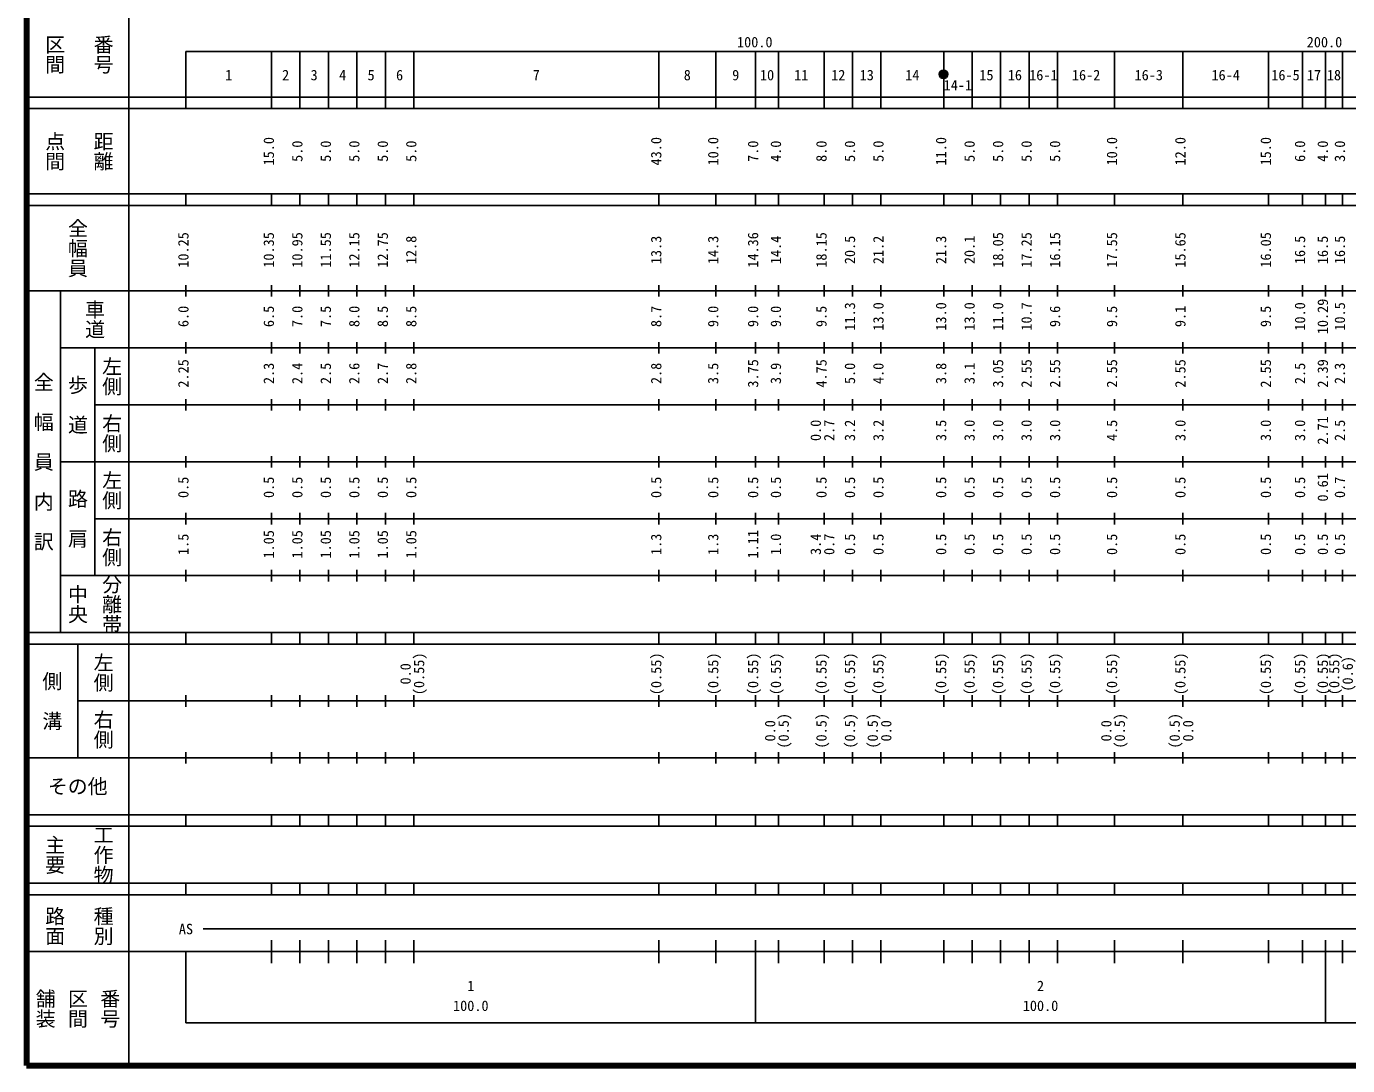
# Model space of a CAD drawing. Units: millimetres on the paper, enlarged 1000 times. Extents: x 40000 to 680000, y 20000 to 380000.
# Drawn here: x 40000 to 271897, y 20000 to 202409 of the extents above; entities that cross this region are included whole.
import ezdxf
from ezdxf.enums import TextEntityAlignment as Align

# ---------------------------------------------------------------- set-up
doc = ezdxf.new("R2010")
doc.units = ezdxf.units.MM
doc.header["$LTSCALE"] = 1000
doc.layers.add('M-TTL', color=2, linetype='Continuous', lineweight=140)
doc.layers.add('M-TTL-BAND', color=7, linetype='Continuous', lineweight=25)
doc.styles.add('@ＭＳ ゴシック', font='')
doc.styles.add('ＭＳ ゴシック', font='')
doc.styles.get('@ＭＳ ゴシック').set_extended_font_data('@MS Gothic')
doc.styles.get('ＭＳ ゴシック').set_extended_font_data('MS Gothic')

msp = doc.modelspace()

# ---------------------------------------------------------------- hatches: boundary and pattern name
at = {"layer": 'M-TTL-BAND'}
msp.add_hatch(color=256, dxfattribs=at).paths.add_polyline_path([(201735, 194000, 1), (200235, 194000, 1)])

# ---------------------------------------------------------------- linework, layer by layer
at = {"layer": 'M-TTL'}
for p, q in [((40000, 380000), (40000, 20000)), ((40000, 20000), (680000, 20000))]:
    msp.add_line(p, q, dxfattribs=at)
at = {"layer": 'M-TTL-BAND'}
for p, q in [((58000, 370000), (58000, 20000)), ((68000, 198000), (579000, 198000)), ((68000, 198000), (68000, 188000)), ((83000, 188000), (83000, 198000)), ((88000, 188000), (88000, 198000)), ((93000, 188000), (93000, 198000)), ((98000, 188000), (98000, 198000)), ((103000, 188000), (103000, 198000)), ((108000, 188000), (108000, 198000)), ((151000, 188000), (151000, 198000)), ((161000, 188000), (161000, 198000)), ((168000, 188000), (168000, 198000)), ((172000, 188000), (172000, 198000)), ((180000, 188000), (180000, 198000)), ((185000, 188000), (185000, 198000)), ((190000, 188000), (190000, 198000)), ((201000, 188000), (201000, 198000)), ((206000, 188000), (206000, 198000)), ((211000, 188000), (211000, 198000)), ((216000, 188000), (216000, 198000)), ((221000, 188000), (221000, 198000)), ((231000, 188000), (231000, 198000)), ((243000, 188000), (243000, 198000)), ((258000, 188000), (258000, 198000)), ((264000, 188000), (264000, 198000)), ((268000, 188000), (268000, 198000)), ((271000, 188000), (271000, 198000)), ((40000, 190000), (579000, 190000)), ((40000, 188000), (579000, 188000)), ((40000, 173000), (579000, 173000)), ((68000, 171000), (68000, 173000)), ((83000, 171000), (83000, 173000)), ((88000, 171000), (88000, 173000)), ((93000, 171000), (93000, 173000)), ((98000, 171000), (98000, 173000)), ((103000, 171000), (103000, 173000)), ((108000, 171000), (108000, 173000)), ((151000, 171000), (151000, 173000)), ((161000, 171000), (161000, 173000)), ((168000, 171000), (168000, 173000)), ((172000, 171000), (172000, 173000)), ((180000, 171000), (180000, 173000)), ((185000, 171000), (185000, 173000)), ((190000, 171000), (190000, 173000)), ((201000, 171000), (201000, 173000)), ((206000, 171000), (206000, 173000)), ((211000, 171000), (211000, 173000)), ((216000, 171000), (216000, 173000)), ((221000, 171000), (221000, 173000)), ((231000, 171000), (231000, 173000)), ((243000, 171000), (243000, 173000)), ((258000, 171000), (258000, 173000)), ((264000, 171000), (264000, 173000)), ((268000, 171000), (268000, 173000)), ((271000, 171000), (271000, 173000)), ((40000, 171000), (579000, 171000)), ((40000, 156000), (579000, 156000)), ((46000, 96000), (46000, 156000)), ((68000, 155000), (68000, 157000)), ((83000, 155000), (83000, 157000)), ((88000, 155000), (88000, 157000)), ((93000, 155000), (93000, 157000)), ((98000, 155000), (98000, 157000)), ((103000, 155000), (103000, 157000)), ((108000, 155000), (108000, 157000)), ((151000, 155000), (151000, 157000)), ((161000, 155000), (161000, 157000)), ((168000, 155000), (168000, 157000)), ((172000, 155000), (172000, 157000)), ((180000, 155000), (180000, 157000)), ((185000, 155000), (185000, 157000)), ((190000, 155000), (190000, 157000)), ((201000, 155000), (201000, 157000)), ((206000, 155000), (206000, 157000)), ((211000, 155000), (211000, 157000)), ((216000, 155000), (216000, 157000)), ((221000, 155000), (221000, 157000)), ((231000, 155000), (231000, 157000)), ((243000, 155000), (243000, 157000)), ((258000, 155000), (258000, 157000)), ((264000, 155000), (264000, 157000)), ((268000, 155000), (268000, 157000)), ((271000, 155000), (271000, 157000)), ((68000, 145000), (68000, 147000)), ((83000, 145000), (83000, 147000)), ((88000, 145000), (88000, 147000)), ((93000, 145000), (93000, 147000)), ((98000, 145000), (98000, 147000)), ((103000, 145000), (103000, 147000)), ((108000, 145000), (108000, 147000)), ((151000, 145000), (151000, 147000)), ((161000, 145000), (161000, 147000)), ((168000, 145000), (168000, 147000)), ((172000, 145000), (172000, 147000)), ((180000, 145000), (180000, 147000)), ((185000, 145000), (185000, 147000)), ((190000, 145000), (190000, 147000)), ((201000, 145000), (201000, 147000)), ((206000, 145000), (206000, 147000)), ((211000, 145000), (211000, 147000)), ((216000, 145000), (216000, 147000)), ((221000, 145000), (221000, 147000)), ((231000, 145000), (231000, 147000)), ((243000, 145000), (243000, 147000)), ((258000, 145000), (258000, 147000)), ((264000, 145000), (264000, 147000)), ((268000, 145000), (268000, 147000)), ((271000, 145000), (271000, 147000)), ((46000, 146000), (579000, 146000)), ((52000, 146000), (52000, 106000)), ((68000, 135000), (68000, 137000)), ((83000, 135000), (83000, 137000)), ((88000, 135000), (88000, 137000)), ((93000, 135000), (93000, 137000)), ((98000, 135000), (98000, 137000)), ((103000, 135000), (103000, 137000)), ((108000, 135000), (108000, 137000)), ((151000, 135000), (151000, 137000)), ((161000, 135000), (161000, 137000)), ((168000, 135000), (168000, 137000)), ((172000, 135000), (172000, 137000)), ((180000, 135000), (180000, 137000)), ((185000, 135000), (185000, 137000)), ((190000, 135000), (190000, 137000)), ((201000, 135000), (201000, 137000)), ((206000, 135000), (206000, 137000)), ((211000, 135000), (211000, 137000)), ((216000, 135000), (216000, 137000)), ((221000, 135000), (221000, 137000)), ((231000, 135000), (231000, 137000)), ((243000, 135000), (243000, 137000)), ((258000, 135000), (258000, 137000)), ((264000, 135000), (264000, 137000)), ((268000, 135000), (268000, 137000)), ((271000, 135000), (271000, 137000)), ((52000, 136000), (579000, 136000)), ((46000, 126000), (579000, 126000)), ((68000, 125000), (68000, 127000)), ((83000, 125000), (83000, 127000)), ((88000, 125000), (88000, 127000)), ((93000, 125000), (93000, 127000)), ((98000, 125000), (98000, 127000)), ((103000, 125000), (103000, 127000)), ((108000, 125000), (108000, 127000)), ((151000, 125000), (151000, 127000)), ((161000, 125000), (161000, 127000)), ((168000, 125000), (168000, 127000)), ((172000, 125000), (172000, 127000)), ((180000, 125000), (180000, 127000)), ((185000, 125000), (185000, 127000)), ((190000, 125000), (190000, 127000)), ((201000, 125000), (201000, 127000)), ((206000, 125000), (206000, 127000)), ((211000, 125000), (211000, 127000)), ((216000, 125000), (216000, 127000)), ((221000, 125000), (221000, 127000)), ((231000, 125000), (231000, 127000)), ((243000, 125000), (243000, 127000)), ((258000, 125000), (258000, 127000)), ((264000, 125000), (264000, 127000)), ((268000, 125000), (268000, 127000)), ((271000, 125000), (271000, 127000)), ((52000, 116000), (579000, 116000)), ((68000, 115000), (68000, 117000)), ((83000, 115000), (83000, 117000)), ((88000, 115000), (88000, 117000)), ((93000, 115000), (93000, 117000)), ((98000, 115000), (98000, 117000)), ((103000, 115000), (103000, 117000)), ((108000, 115000), (108000, 117000)), ((151000, 115000), (151000, 117000)), ((161000, 115000), (161000, 117000)), ((168000, 115000), (168000, 117000)), ((172000, 115000), (172000, 117000)), ((180000, 115000), (180000, 117000)), ((185000, 115000), (185000, 117000)), ((190000, 115000), (190000, 117000)), ((201000, 115000), (201000, 117000)), ((206000, 115000), (206000, 117000)), ((211000, 115000), (211000, 117000)), ((216000, 115000), (216000, 117000)), ((221000, 115000), (221000, 117000)), ((231000, 115000), (231000, 117000)), ((243000, 115000), (243000, 117000)), ((258000, 115000), (258000, 117000)), ((264000, 115000), (264000, 117000)), ((268000, 115000), (268000, 117000)), ((271000, 115000), (271000, 117000)), ((68000, 105000), (68000, 107000)), ((83000, 105000), (83000, 107000)), ((88000, 105000), (88000, 107000)), ((93000, 105000), (93000, 107000)), ((98000, 105000), (98000, 107000)), ((103000, 105000), (103000, 107000)), ((108000, 105000), (108000, 107000)), ((151000, 105000), (151000, 107000)), ((161000, 105000), (161000, 107000)), ((168000, 105000), (168000, 107000)), ((172000, 105000), (172000, 107000)), ((180000, 105000), (180000, 107000)), ((185000, 105000), (185000, 107000)), ((190000, 105000), (190000, 107000)), ((201000, 105000), (201000, 107000)), ((206000, 105000), (206000, 107000)), ((211000, 105000), (211000, 107000)), ((216000, 105000), (216000, 107000)), ((221000, 105000), (221000, 107000)), ((231000, 105000), (231000, 107000)), ((243000, 105000), (243000, 107000)), ((258000, 105000), (258000, 107000)), ((264000, 105000), (264000, 107000)), ((268000, 105000), (268000, 107000)), ((271000, 105000), (271000, 107000)), ((46000, 106000), (579000, 106000)), ((40000, 96000), (579000, 96000)), ((68000, 94000), (68000, 96000)), ((83000, 94000), (83000, 96000)), ((88000, 94000), (88000, 96000)), ((93000, 94000), (93000, 96000)), ((98000, 94000), (98000, 96000)), ((103000, 94000), (103000, 96000)), ((108000, 94000), (108000, 96000)), ((151000, 94000), (151000, 96000)), ((161000, 94000), (161000, 96000)), ((168000, 94000), (168000, 96000)), ((172000, 94000), (172000, 96000)), ((180000, 94000), (180000, 96000)), ((185000, 94000), (185000, 96000)), ((190000, 94000), (190000, 96000)), ((201000, 94000), (201000, 96000)), ((206000, 94000), (206000, 96000)), ((211000, 94000), (211000, 96000)), ((216000, 94000), (216000, 96000)), ((221000, 94000), (221000, 96000)), ((231000, 94000), (231000, 96000)), ((243000, 94000), (243000, 96000)), ((258000, 94000), (258000, 96000)), ((264000, 94000), (264000, 96000)), ((268000, 94000), (268000, 96000)), ((271000, 94000), (271000, 96000)), ((40000, 94000), (579000, 94000)), ((49000, 94000), (49000, 74000)), ((49000, 84000), (579000, 84000)), ((68000, 83000), (68000, 85000)), ((83000, 83000), (83000, 85000)), ((88000, 83000), (88000, 85000)), ((93000, 83000), (93000, 85000)), ((98000, 83000), (98000, 85000)), ((103000, 83000), (103000, 85000)), ((108000, 83000), (108000, 85000)), ((151000, 83000), (151000, 85000)), ((161000, 83000), (161000, 85000)), ((168000, 83000), (168000, 85000)), ((172000, 83000), (172000, 85000)), ((180000, 83000), (180000, 85000)), ((185000, 83000), (185000, 85000)), ((190000, 83000), (190000, 85000)), ((201000, 83000), (201000, 85000)), ((206000, 83000), (206000, 85000)), ((211000, 83000), (211000, 85000)), ((216000, 83000), (216000, 85000)), ((221000, 83000), (221000, 85000)), ((231000, 83000), (231000, 85000)), ((243000, 83000), (243000, 85000)), ((258000, 83000), (258000, 85000)), ((264000, 83000), (264000, 85000)), ((268000, 83000), (268000, 85000)), ((271000, 83000), (271000, 85000)), ((68000, 73000), (68000, 75000)), ((83000, 73000), (83000, 75000)), ((88000, 73000), (88000, 75000)), ((93000, 73000), (93000, 75000)), ((98000, 73000), (98000, 75000)), ((103000, 73000), (103000, 75000)), ((108000, 73000), (108000, 75000)), ((151000, 73000), (151000, 75000)), ((161000, 73000), (161000, 75000)), ((168000, 73000), (168000, 75000)), ((172000, 73000), (172000, 75000)), ((180000, 73000), (180000, 75000)), ((185000, 73000), (185000, 75000)), ((190000, 73000), (190000, 75000)), ((201000, 73000), (201000, 75000)), ((206000, 73000), (206000, 75000)), ((211000, 73000), (211000, 75000)), ((216000, 73000), (216000, 75000)), ((221000, 73000), (221000, 75000)), ((231000, 73000), (231000, 75000)), ((243000, 73000), (243000, 75000)), ((258000, 73000), (258000, 75000)), ((264000, 73000), (264000, 75000)), ((268000, 73000), (268000, 75000)), ((271000, 73000), (271000, 75000)), ((40000, 74000), (579000, 74000)), ((40000, 64000), (579000, 64000)), ((68000, 62000), (68000, 64000)), ((83000, 62000), (83000, 64000)), ((88000, 62000), (88000, 64000)), ((93000, 62000), (93000, 64000)), ((98000, 62000), (98000, 64000)), ((103000, 62000), (103000, 64000)), ((108000, 62000), (108000, 64000)), ((151000, 62000), (151000, 64000)), ((161000, 62000), (161000, 64000)), ((168000, 62000), (168000, 64000)), ((172000, 62000), (172000, 64000)), ((180000, 62000), (180000, 64000)), ((185000, 62000), (185000, 64000)), ((190000, 62000), (190000, 64000)), ((201000, 62000), (201000, 64000)), ((206000, 62000), (206000, 64000)), ((211000, 62000), (211000, 64000)), ((216000, 62000), (216000, 64000)), ((221000, 62000), (221000, 64000)), ((231000, 62000), (231000, 64000)), ((243000, 62000), (243000, 64000)), ((258000, 62000), (258000, 64000)), ((264000, 62000), (264000, 64000)), ((268000, 62000), (268000, 64000)), ((271000, 62000), (271000, 64000)), ((40000, 62000), (579000, 62000)), ((40000, 52000), (579000, 52000)), ((68000, 50000), (68000, 52000)), ((83000, 50000), (83000, 52000)), ((88000, 50000), (88000, 52000)), ((93000, 50000), (93000, 52000)), ((98000, 50000), (98000, 52000)), ((103000, 50000), (103000, 52000)), ((108000, 50000), (108000, 52000)), ((151000, 50000), (151000, 52000)), ((161000, 50000), (161000, 52000)), ((168000, 50000), (168000, 52000)), ((172000, 50000), (172000, 52000)), ((180000, 50000), (180000, 52000)), ((185000, 50000), (185000, 52000)), ((190000, 50000), (190000, 52000)), ((201000, 50000), (201000, 52000)), ((206000, 50000), (206000, 52000)), ((211000, 50000), (211000, 52000)), ((216000, 50000), (216000, 52000)), ((221000, 50000), (221000, 52000)), ((231000, 50000), (231000, 52000)), ((243000, 50000), (243000, 52000)), ((258000, 50000), (258000, 52000)), ((264000, 50000), (264000, 52000)), ((268000, 50000), (268000, 52000)), ((271000, 50000), (271000, 52000)), ((40000, 50000), (579000, 50000)), ((71000, 44000), (565000, 44000)), ((83000, 38000), (83000, 42000)), ((88000, 38000), (88000, 42000)), ((93000, 38000), (93000, 42000)), ((98000, 38000), (98000, 42000)), ((103000, 38000), (103000, 42000)), ((108000, 38000), (108000, 42000)), ((151000, 38000), (151000, 42000)), ((161000, 38000), (161000, 42000)), ((168000, 27500), (168000, 42000)), ((172000, 38000), (172000, 42000)), ((180000, 38000), (180000, 42000)), ((185000, 38000), (185000, 42000)), ((190000, 38000), (190000, 42000)), ((201000, 38000), (201000, 42000)), ((206000, 38000), (206000, 42000)), ((211000, 38000), (211000, 42000)), ((216000, 38000), (216000, 42000)), ((221000, 38000), (221000, 42000)), ((231000, 38000), (231000, 42000)), ((243000, 38000), (243000, 42000)), ((258000, 38000), (258000, 42000)), ((264000, 38000), (264000, 42000)), ((268000, 27500), (268000, 42000)), ((271000, 38000), (271000, 42000)), ((40000, 40000), (579000, 40000)), ((68000, 40000), (68000, 27500)), ((68000, 27500), (579000, 27500))]:
    msp.add_line(p, q, dxfattribs=at)
msp.add_lwpolyline([(201735, 194000, 1), (200235, 194000, 1)], format="xyb", close=True, dxfattribs=at)

# ---------------------------------------------------------------- texts
at = {"layer": 'M-TTL-BAND', "style": '@ＭＳ ゴシック'}
for s, p in [('区間', (45000, 197500)), ('番号', (53500, 197500)), ('点間', (45000, 180500)), ('距離', (53500, 180500)), ('全幅員', (49000, 163500)), ('車道', (52000, 151000)), ('左側', (55000, 141000)), ('全\u3000幅\u3000員\u3000内\u3000訳', (43000, 126000)), ('歩\u3000道', (49000, 136000)), ('右側', (55000, 131000)), ('左側', (55000, 121000)), ('路\u3000肩', (49000, 116000)), ('右側', (55000, 111000)), ('中央', (49000, 101000)), ('分離帯', (55000, 101000)), ('左側', (53500, 89000)), ('側\u3000溝', (44500, 84000)), ('右側', (53500, 79000)), ('主要', (45000, 57000)), ('工作物', (53500, 57000)), ('路面', (45000, 44500)), ('種別', (53500, 44500)), ('舗装', (43333, 30000)), ('区間', (49000, 30000)), ('番号', (54667, 30000))]:
    msp.add_text(s, height=2566, rotation=270, dxfattribs=at).set_placement(p, align=Align.MIDDLE_CENTER)
at = {"layer": 'M-TTL-BAND', "style": 'ＭＳ ゴシック'}
for s, p in [('100.0', (167844, 198195)), ('200.0', (267844, 198195)), ('1', (75500, 192405)), ('2', (85500, 192405)), ('3', (90500, 192405)), ('4', (95500, 192405)), ('5', (100500, 192405)), ('6', (105500, 192405)), ('7', (129500, 192405)), ('8', (156000, 192405)), ('9', (164500, 192405)), ('10', (170000, 192405)), ('11', (176000, 192405)), ('12', (182500, 192405)), ('13', (187500, 192405)), ('14', (195500, 192405)), ('14-1', (203500, 190638)), ('15', (208500, 192405)), ('16', (213500, 192405)), ('16-1', (218500, 192405)), ('16-2', (226000, 192405)), ('16-3', (237000, 192405)), ('16-4', (250500, 192405)), ('16-5', (261000, 192405)), ('17', (266000, 192405)), ('18', (269500, 192405)), ('AS', (68000, 42500)), ('1', (118000, 32523)), ('2', (218000, 32523)), ('100.0', (118000, 29033)), ('100.0', (218000, 29033))]:
    msp.add_text(s, height=1833, dxfattribs=at).set_placement(p, align=Align.BOTTOM_CENTER)
for s, p in [('15.0', (84000, 180500)), ('5.0', (89000, 180500)), ('5.0', (94000, 180500)), ('5.0', (99000, 180500)), ('5.0', (104000, 180500)), ('5.0', (109000, 180500)), ('43.0', (152000, 180500)), ('10.0', (162000, 180500)), ('7.0', (169000, 180500)), ('4.0', (173000, 180500)), ('8.0', (181000, 180500)), ('5.0', (186000, 180500)), ('5.0', (191000, 180500)), ('11.0', (202000, 180500)), ('5.0', (207000, 180500)), ('5.0', (212000, 180500)), ('5.0', (217000, 180500)), ('5.0', (222000, 180500)), ('10.0', (232000, 180500)), ('12.0', (244000, 180500)), ('15.0', (259000, 180500)), ('6.0', (265000, 180500)), ('4.0', (269000, 180500)), ('3.0', (272000, 180500)), ('10.25', (69000, 163174)), ('10.35', (84000, 163174)), ('10.95', (89000, 163174)), ('11.55', (94000, 163174)), ('12.15', (99000, 163174)), ('12.75', (104000, 163174)), ('12.8', (109000, 163174)), ('13.3', (152000, 163174)), ('14.3', (162000, 163174)), ('14.36', (169000, 163174)), ('14.4', (173000, 163174)), ('18.15', (181000, 163174)), ('20.5', (186000, 163174)), ('21.2', (191000, 163174)), ('21.3', (202000, 163174)), ('20.1', (207000, 163174)), ('18.05', (212000, 163174)), ('17.25', (217000, 163174)), ('16.15', (222000, 163174)), ('17.55', (232000, 163174)), ('15.65', (244000, 163174)), ('16.05', (259000, 163174)), ('16.5', (265000, 163174)), ('16.5', (269000, 163174)), ('16.5', (272000, 163174)), ('6.0', (69000, 151500)), ('6.5', (84000, 151500)), ('7.0', (89000, 151500)), ('7.5', (94000, 151500)), ('8.0', (99000, 151500)), ('8.5', (104000, 151500)), ('8.5', (109000, 151500)), ('8.7', (152000, 151500)), ('9.0', (162000, 151500)), ('9.0', (169000, 151500)), ('9.0', (173000, 151500)), ('9.5', (181000, 151500)), ('11.3', (186000, 151500)), ('13.0', (191000, 151500)), ('13.0', (202000, 151500)), ('13.0', (207000, 151500)), ('11.0', (212000, 151500)), ('10.7', (217000, 151500)), ('9.6', (222000, 151500)), ('9.5', (232000, 151500)), ('9.1', (244000, 151500)), ('9.5', (259000, 151500)), ('10.0', (265000, 151500)), ('10.29', (269000, 151500)), ('10.5', (272000, 151500)), ('2.25', (69000, 141500)), ('3.75', (169000, 141500)), ('4.75', (181000, 141500)), ('3.05', (212000, 141500)), ('2.55', (217000, 141500)), ('2.55', (222000, 141500)), ('2.55', (232000, 141500)), ('2.55', (244000, 141500)), ('2.55', (259000, 141500)), ('2.39', (269000, 141500)), ('2.3', (84000, 141500)), ('2.4', (89000, 141500)), ('2.5', (94000, 141500)), ('2.6', (99000, 141500)), ('2.7', (104000, 141500)), ('2.8', (109000, 141500)), ('2.8', (152000, 141500)), ('3.5', (162000, 141500)), ('3.9', (173000, 141500)), ('5.0', (186000, 141500)), ('4.0', (191000, 141500)), ('3.8', (202000, 141500)), ('3.1', (207000, 141500)), ('2.5', (265000, 141500)), ('2.3', (272000, 141500)), ('0.0', (180000, 131500)), ('2.7', (182370, 131500)), ('3.2', (186000, 131500)), ('3.2', (191000, 131500)), ('3.5', (202000, 131500)), ('3.0', (207000, 131500)), ('3.0', (212000, 131500)), ('3.0', (217000, 131500)), ('3.0', (222000, 131500)), ('4.5', (232000, 131500)), ('3.0', (244000, 131500)), ('3.0', (259000, 131500)), ('3.0', (265000, 131500)), ('2.71', (269000, 131500)), ('2.5', (272000, 131500)), ('0.5', (69000, 121500)), ('0.5', (84000, 121500)), ('0.5', (89000, 121500)), ('0.5', (94000, 121500)), ('0.5', (99000, 121500)), ('0.5', (104000, 121500)), ('0.5', (109000, 121500)), ('0.5', (152000, 121500)), ('0.5', (162000, 121500)), ('0.5', (169000, 121500)), ('0.5', (173000, 121500)), ('0.5', (181000, 121500)), ('0.5', (186000, 121500)), ('0.5', (191000, 121500)), ('0.5', (202000, 121500)), ('0.5', (207000, 121500)), ('0.5', (212000, 121500)), ('0.5', (217000, 121500)), ('0.5', (222000, 121500)), ('0.5', (232000, 121500)), ('0.5', (244000, 121500)), ('0.5', (259000, 121500)), ('0.5', (265000, 121500)), ('0.61', (269000, 121500)), ('0.7', (272000, 121500)), ('1.05', (84000, 111500)), ('1.05', (89000, 111500)), ('1.05', (94000, 111500)), ('1.05', (99000, 111500)), ('1.05', (104000, 111500)), ('1.05', (109000, 111500)), ('1.11', (169000, 111500)), ('1.5', (69000, 111500)), ('1.3', (152000, 111500)), ('1.3', (162000, 111500)), ('1.0', (173000, 111500)), ('3.4', (180000, 111500)), ('0.7', (182370, 111500)), ('0.5', (186000, 111500)), ('0.5', (191000, 111500)), ('0.5', (202000, 111500)), ('0.5', (207000, 111500)), ('0.5', (212000, 111500)), ('0.5', (217000, 111500)), ('0.5', (222000, 111500)), ('0.5', (232000, 111500)), ('0.5', (244000, 111500)), ('0.5', (259000, 111500)), ('0.5', (265000, 111500)), ('0.5', (269000, 111500)), ('0.5', (272000, 111500)), ('0.0', (108000, 88764)), ('(0.55)', (110370, 88764)), ('(0.55)', (152000, 88764)), ('(0.55)', (162000, 88764)), ('(0.55)', (169000, 88764)), ('(0.55)', (173000, 88764)), ('(0.55)', (181000, 88764)), ('(0.55)', (186000, 88764)), ('(0.55)', (191000, 88764)), ('(0.55)', (202000, 88764)), ('(0.55)', (207000, 88764)), ('(0.55)', (212000, 88764)), ('(0.55)', (217000, 88764)), ('(0.55)', (222000, 88764)), ('(0.55)', (232000, 88764)), ('(0.55)', (244000, 88764)), ('(0.55)', (259000, 88764)), ('(0.55)', (265000, 88764)), ('(0.55)', (269000, 88764)), ('(0.55)', (271000, 88764)), ('(0.6)', (273370, 88764)), ('(0.5)', (174370, 78764)), ('(0.5)', (181000, 78764)), ('(0.5)', (186000, 78764)), ('(0.5)', (190000, 78764)), ('(0.5)', (233370, 78764)), ('(0.5)', (243000, 78764)), ('0.0', (172000, 78764)), ('0.0', (192370, 78764)), ('0.0', (231000, 78764)), ('0.0', (245370, 78764))]:
    msp.add_text(s, height=1833, rotation=90, dxfattribs=at).set_placement(p, align=Align.BOTTOM_CENTER)
msp.add_text('その他', height=2566, dxfattribs=at).set_placement((49000, 69000), align=Align.MIDDLE_CENTER)

doc.saveas('drawing.dxf')
